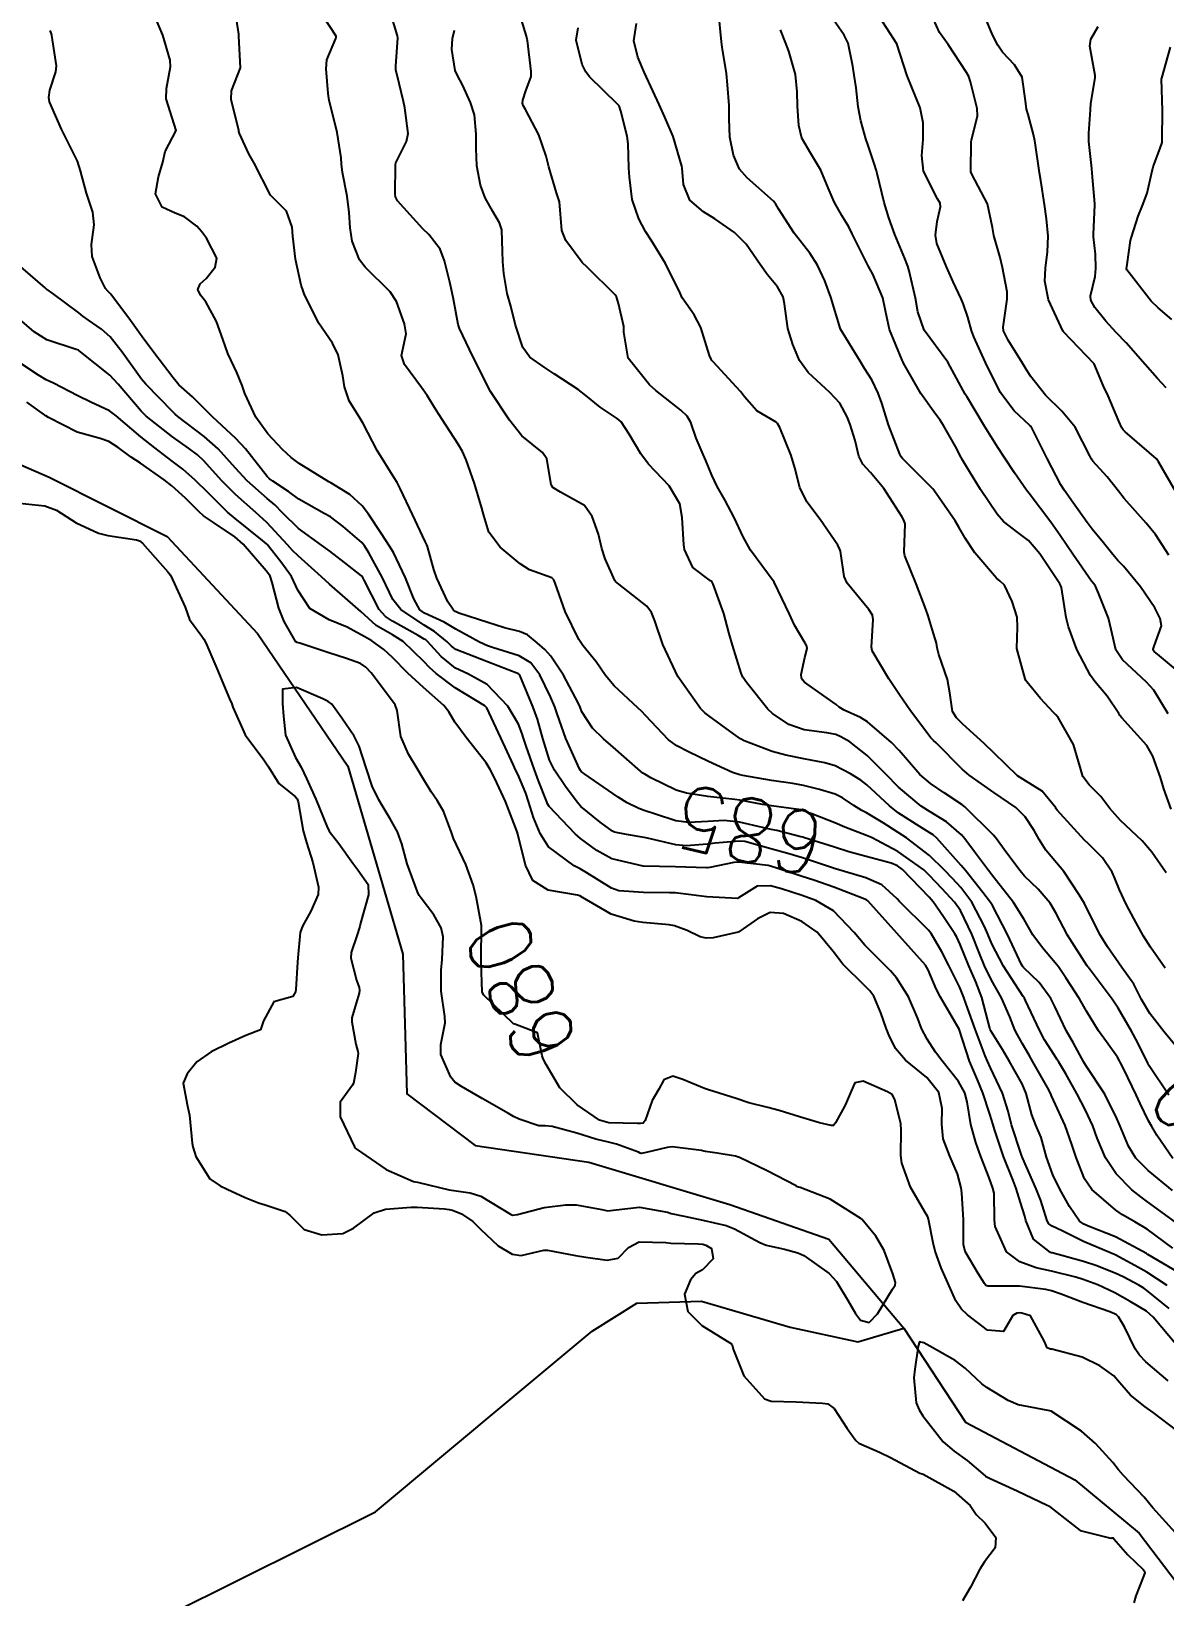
# Model space of a CAD drawing. Header units: metres. Extents: x 298520 to 308411, y 7433745 to 7450750.
# Drawn here: x 300610.6 to 300682, y 7448455.9 to 7448554.5 of the extents above; entities that cross this region are included whole.
import ezdxf
from ezdxf.enums import TextEntityAlignment as Align

# ---------------------------------------------------------------- set-up
doc = ezdxf.new("R2010")
doc.units = ezdxf.units.M
doc.header["$LTSCALE"] = 10
for name, color, linetype in [('Cotas', 45, 'Continuous'), ('Curvas de Nivel 1m', 11, 'Continuous'), ('Curvas de Nivel 5m', 15, 'Continuous'), ('Hidrografia', 140, 'Continuous')]:
    doc.layers.add(name, color=color, linetype=linetype)
doc.styles.add('Style-STANDARD', font='STANDARD.shx')

msp = doc.modelspace()

# ---------------------------------------------------------------- linework, layer by layer
at = {"layer": 'Curvas de Nivel 1m', "flags": 128}
for points, elevation in [([(300682.521, 7448477.821), (300680.906, 7448479.014), (300680.122, 7448479.482), (300679.344, 7448479.92), (300678.92, 7448480.216), (300677.42, 7448481.515), (300676.943, 7448482.18), (300676.419, 7448483.525), (300676.16, 7448484.339), (300675.727, 7448485.533), (300674.999, 7448487.134), (300674.875, 7448487.415), (300674.817, 7448487.543), (300674.61, 7448487.945), (300673.694, 7448489.56), (300673.453, 7448489.979), (300673.044, 7448490.685), (300672.727, 7448491.25), (300672.565, 7448491.575), (300672.251, 7448492.393), (300671.719, 7448493.584), (300671.094, 7448494.693), (300670.64, 7448495.595), (300670.325, 7448496.383), (300669.848, 7448497.603), (300669.145, 7448499.077), (300668.76, 7448499.616), (300667.979, 7448500.446), (300667.17, 7448501.318), (300666.83, 7448501.643), (300665.19, 7448502.795), (300663.534, 7448503.677), (300663.204, 7448503.816), (300661.842, 7448504.333), (300661.212, 7448504.6), (300659.77, 7448505.172), (300659.219, 7448505.366), (300658.925, 7448505.44), (300657.222, 7448505.681), (300656.664, 7448505.766), (300655.225, 7448506.037), (300654.924, 7448506.085), (300653.228, 7448506.268), (300651.874, 7448506.465), (300651.231, 7448506.669), (300649.635, 7448507.45), (300649.241, 7448507.661), (300649.121, 7448507.731), (300648.969, 7448507.854), (300647.265, 7448509.375), (300646.647, 7448509.886), (300645.954, 7448510.564), (300645.29, 7448511.599), (300645.166, 7448511.901), (300645.072, 7448512.126), (300644.136, 7448513.912), (300643.335, 7448515.113), (300642.942, 7448515.529), (300642.477, 7448515.933), (300641.856, 7448516.45), (300641.35, 7448516.655), (300640.416, 7448516.895), (300639.356, 7448517.232), (300637.542, 7448517.807), (300637.362, 7448517.893), (300637.297, 7448517.926), (300637.198, 7448517.992), (300636.841, 7448518.528), (300636.146, 7448520.009), (300635.959, 7448520.572), (300635.555, 7448522.018), (300635.514, 7448522.119), (300635.417, 7448522.324), (300634.609, 7448524.028), (300633.83, 7448525.665), (300633.642, 7448526.038), (300633.466, 7448526.329), (300632.383, 7448528.051), (300631.508, 7448529.755), (300631.325, 7448530.063), (300630.628, 7448531.178), (300630.333, 7448532.078), (300630.215, 7448532.755), (300629.93, 7448534.084), (300629.564, 7448534.812), (300628.69, 7448536.099), (300627.787, 7448537.922), (300627.721, 7448538.109), (300627.608, 7448538.476), (300627.246, 7448540.116), (300627.082, 7448541.553), (300627.03, 7448542.119), (300626.681, 7448543.142), (300625.673, 7448544.13), (300624.631, 7448546.146), (300624.297, 7448546.739), (300623.721, 7448548.017), (300623.681, 7448548.16), (300623.663, 7448548.222), (300623.197, 7448550.166), (300623.216, 7448550.708), (300623.773, 7448552.16), (300623.68, 7448554.161), (300623.669, 7448554.287), (300623.368, 7448556.165)], 686), ([(300682.684, 7448479.452), (300680.926, 7448480.73), (300680.49, 7448481.038), (300679.924, 7448481.485), (300678.948, 7448482.491), (300678.265, 7448483.507), (300677.753, 7448484.734), (300677.463, 7448485.515), (300676.993, 7448486.549), (300676.486, 7448487.525), (300675.768, 7448488.786), (300675.326, 7448489.537), (300675.215, 7448489.718), (300675.037, 7448489.998), (300674.437, 7448490.94), (300674.103, 7448491.554), (300673.23, 7448493.418), (300673.162, 7448493.569), (300673.13, 7448493.616), (300673.084, 7448493.675), (300671.835, 7448495.583), (300671.117, 7448496.978), (300670.857, 7448497.593), (300670.648, 7448498.077), (300669.855, 7448499.603), (300669.162, 7448500.531), (300668.639, 7448501.09), (300668.138, 7448501.626), (300667.187, 7448502.55), (300665.731, 7448503.655), (300665.206, 7448504.004), (300664.268, 7448504.614), (300663.218, 7448505.234), (300662.924, 7448505.389), (300662.416, 7448505.692), (300661.697, 7448506.172), (300661.23, 7448506.402), (300660.252, 7448506.7), (300659.235, 7448506.958), (300658.577, 7448507.081), (300657.238, 7448507.281), (300655.433, 7448507.586), (300655.241, 7448507.631), (300654.773, 7448507.785), (300653.253, 7448508.478), (300652.009, 7448509.072), (300651.267, 7448509.445), (300650.738, 7448509.835), (300649.288, 7448511.358), (300649.051, 7448511.614), (300648.807, 7448511.855), (300647.313, 7448513.237), (300646.779, 7448513.878), (300646.18, 7448514.736), (300645.342, 7448515.781), (300645.251, 7448515.901), (300645.101, 7448516.147), (300644.232, 7448517.911), (300643.608, 7448519.699), (300643.517, 7448519.919), (300643.394, 7448520.029), (300641.992, 7448520.534), (300641.403, 7448520.912), (300640.136, 7448521.963), (300639.422, 7448522.907), (300639.097, 7448523.973), (300638.983, 7448524.432), (300638.524, 7448525.979), (300638.002, 7448527.46), (300637.76, 7448527.987), (300637.49, 7448528.465), (300636.489, 7448530.005), (300636.101, 7448530.593), (300635.528, 7448531.515), (300635.186, 7448532.023), (300634.103, 7448533.479), (300633.921, 7448534.036), (300634.206, 7448535.401), (300634.113, 7448536.035), (300633.597, 7448537.441), (300633.216, 7448538.044), (300631.626, 7448539.614), (300631.284, 7448540.065), (300630.819, 7448541.247), (300630.695, 7448542.074), (300630.628, 7448543.041), (300630.503, 7448544.078), (300630.203, 7448545.575), (300630.133, 7448546.084), (300630.112, 7448546.489), (300629.872, 7448548.088), (300629.731, 7448548.613), (300629.356, 7448550.094), (300629.3, 7448550.552), (300629.167, 7448552.096), (300629.211, 7448552.664), (300629.792, 7448554.011), (300629.812, 7448554.09), (300629.794, 7448554.147), (300628.528, 7448556.103)], 687), ([(300682.499, 7448481.454), (300680.951, 7448482.703), (300680.18, 7448483.482), (300679.712, 7448484.23), (300679.188, 7448485.497), (300679.129, 7448485.643), (300678.988, 7448485.979), (300678.222, 7448487.508), (300677.03, 7448489.313), (300676.906, 7448489.521), (300676.25, 7448490.733), (300675.803, 7448491.533), (300675.075, 7448493.034), (300674.822, 7448493.544), (300674.095, 7448494.557), (300673.102, 7448495.5), (300673.046, 7448495.571), (300672.985, 7448495.69), (300672.089, 7448497.58), (300671.15, 7448499.392), (300671.025, 7448499.591), (300670.548, 7448500.207), (300669.441, 7448501.607), (300669.178, 7448501.924), (300667.647, 7448503.633), (300667.411, 7448503.843), (300667.206, 7448503.982), (300666.368, 7448504.492), (300665.219, 7448505.236), (300664.655, 7448505.666), (300663.236, 7448506.998), (300662.854, 7448507.3), (300662.216, 7448507.695), (300661.25, 7448508.195), (300660.586, 7448508.384), (300659.257, 7448508.643), (300658.131, 7448508.876), (300657.263, 7448509.103), (300655.504, 7448509.778), (300655.274, 7448509.903), (300654.844, 7448510.217), (300653.288, 7448511.337), (300653.025, 7448511.539), (300652.762, 7448511.808), (300651.323, 7448513.83), (300650.391, 7448515.84), (300649.881, 7448517.321), (300649.661, 7448517.847), (300649.369, 7448518.257), (300647.615, 7448519.642), (300647.392, 7448519.812), (300647.354, 7448519.871), (300646.754, 7448521.227), (300646.549, 7448521.883), (300646.321, 7448522.785), (300645.93, 7448523.893), (300645.443, 7448524.593), (300643.941, 7448525.429), (300643.46, 7448525.728), (300643.345, 7448525.922), (300643.077, 7448527.524), (300642.811, 7448527.93), (300641.498, 7448528.972), (300640.718, 7448529.958), (300639.531, 7448531.784), (300639.42, 7448531.971), (300639.307, 7448532.201), (300638.417, 7448533.981), (300637.579, 7448535.741), (300637.499, 7448535.991), (300637.192, 7448537.589), (300637.115, 7448537.997), (300636.958, 7448538.654), (300636.623, 7448540.005), (300636.366, 7448540.735), (300635.649, 7448541.658), (300635.263, 7448542.024), (300633.67, 7448543.784), (300633.548, 7448544.041), (300633.523, 7448544.194), (300633.544, 7448546.042), (300633.571, 7448546.175), (300633.707, 7448546.474), (300634.237, 7448547.515), (300634.333, 7448548.034), (300634.132, 7448549.651), (300634.055, 7448550.037), (300633.764, 7448551.164), (300633.556, 7448552.042), (300633.554, 7448552.264), (300633.685, 7448554.041), (300633.666, 7448554.17), (300633.1, 7448556.047)], 688), ([(300682.099, 7448501.461), (300681.186, 7448502.757), (300680.585, 7448503.476), (300679.212, 7448504.759), (300678.545, 7448505.5), (300677.987, 7448506.265), (300677.238, 7448507.009), (300676.834, 7448507.524), (300676.668, 7448508.11), (300676.249, 7448509.53), (300675.29, 7448511.243), (300675.152, 7448511.402), (300674.99, 7448511.545), (300674.178, 7448512.433), (300673.312, 7448513.49), (300673.261, 7448513.571), (300673.219, 7448513.666), (300672.689, 7448515.577), (300672.727, 7448516.939), (300672.702, 7448517.57), (300672.397, 7448518.555), (300671.916, 7448519.582), (300671.634, 7448519.825), (300671.397, 7448520.013), (300670.042, 7448521.604), (300669.422, 7448522.54), (300669.04, 7448523.226), (300668.799, 7448523.62), (300667.462, 7448525.561), (300667.395, 7448525.641), (300665.482, 7448527.556), (300665.403, 7448527.661), (300665.322, 7448527.825), (300664.598, 7448529.669), (300664.172, 7448531.029), (300663.957, 7448531.676), (300663.541, 7448532.503), (300663.093, 7448533.231), (300662.808, 7448533.691), (300661.583, 7448535.71), (300660.975, 7448537.716), (300660.594, 7448538.74), (300660.131, 7448539.725), (300659.634, 7448540.48), (300658.655, 7448541.74), (300657.668, 7448543.278), (300657.499, 7448543.581), (300657.36, 7448543.755), (300655.695, 7448545.228), (300655.218, 7448545.785), (300654.831, 7448546.67), (300654.605, 7448547.791), (300654.569, 7448548.958), (300654.552, 7448549.792), (300654.46, 7448551.095), (300654.39, 7448551.794), (300654.128, 7448553.458), (300654.08, 7448553.797), (300653.888, 7448555.733)], 693), ([(300683.318, 7448513.77), (300681.681, 7448515.123), (300681.342, 7448515.403), (300681.281, 7448515.471), (300681.269, 7448515.546), (300681.346, 7448515.74), (300681.809, 7448517.015), (300681.72, 7448517.466), (300681.373, 7448518.151), (300680.473, 7448519.479), (300679.406, 7448520.767), (300679.051, 7448521.137), (300678.731, 7448521.5), (300678.147, 7448522.236), (300677.429, 7448523.104), (300677.112, 7448523.523), (300676.227, 7448524.756), (300675.686, 7448525.538), (300675.467, 7448525.902), (300674.588, 7448527.549), (300673.676, 7448529.393), (300673.584, 7448529.559), (300673.514, 7448529.634), (300672.51, 7448530.563), (300671.734, 7448531.587), (300671.66, 7448531.714), (300671.536, 7448531.947), (300670.718, 7448533.598), (300669.967, 7448535.216), (300669.826, 7448535.608), (300669.591, 7448536.45), (300669.308, 7448537.322), (300669.177, 7448537.616), (300668.67, 7448538.681), (300668.245, 7448539.631), (300667.645, 7448541.105), (300667.563, 7448541.631), (300667.661, 7448542.481), (300667.886, 7448543.412), (300667.851, 7448543.628), (300667.677, 7448543.917), (300666.801, 7448545.644), (300666.699, 7448546.631), (300666.793, 7448547.644), (300666.788, 7448548.698), (300666.604, 7448549.647), (300665.773, 7448551.66), (300665.132, 7448553.667), (300663.823, 7448555.68)], 696), ([(300682.254, 7448521.462), (300681.426, 7448522.759), (300680.829, 7448523.476), (300679.456, 7448525.03), (300679.091, 7448525.496), (300678.366, 7448526.401), (300677.481, 7448527.377), (300677.381, 7448527.521), (300677.285, 7448527.722), (300676.363, 7448529.531), (300675.518, 7448530.533), (300674.497, 7448531.55), (300673.545, 7448532.739), (300673.237, 7448533.252), (300673.049, 7448533.568), (300672.146, 7448535.01), (300671.837, 7448535.586), (300671.814, 7448535.816), (300672.07, 7448537.583), (300672.066, 7448538.042), (300671.789, 7448539.588), (300671.632, 7448540.209), (300671.23, 7448541.594), (300671.159, 7448542.094), (300670.827, 7448543.598), (300669.849, 7448545.46), (300669.787, 7448545.609), (300669.817, 7448547.514), (300669.835, 7448547.609), (300670.205, 7448549.139), (300670.179, 7448549.606), (300669.768, 7448551.285), (300669.655, 7448551.611), (300669.516, 7448551.872), (300668.364, 7448553.624), (300667.804, 7448554.396), (300667.253, 7448555.639)], 697), ([(300682.698, 7448525.458), (300681.604, 7448527.346), (300681.533, 7448527.469), (300681.484, 7448527.53), (300681.03, 7448527.932), (300679.5, 7448529.234), (300679.379, 7448529.369), (300679.302, 7448529.493), (300679.11, 7448529.895), (300678.444, 7448531.506), (300678.148, 7448532.12), (300677.553, 7448533.52), (300675.618, 7448535.54), (300675.583, 7448535.588), (300674.673, 7448537.549), (300674.444, 7448538.723), (300674.497, 7448539.551), (300674.624, 7448540.564), (300674.662, 7448541.55), (300674.559, 7448542.656), (300674.43, 7448543.552), (300674.193, 7448545.058), (300674.111, 7448545.556), (300673.839, 7448547.441), (300673.822, 7448547.559), (300673.727, 7448547.96), (300673.393, 7448549.218), (300673.302, 7448549.567), (300673.23, 7448550.088), (300673.03, 7448551.571), (300672.547, 7448552.345), (300671.789, 7448553.152), (300671.488, 7448553.593), (300671.153, 7448554.246), (300670.581, 7448555.602)], 698), ([(300682.163, 7448475.457), (300680.871, 7448476.309), (300680.126, 7448476.732), (300678.882, 7448477.39), (300678.632, 7448477.503), (300676.894, 7448478.231), (300675.538, 7448478.899), (300674.908, 7448479.194), (300674.71, 7448479.342), (300674.606, 7448479.545), (300674.19, 7448480.816), (300673.909, 7448481.555), (300673.07, 7448483.46), (300673.026, 7448483.569), (300673.009, 7448483.615), (300672.965, 7448483.733), (300672.358, 7448485.576), (300672.13, 7448486.441), (300671.791, 7448487.582), (300671.027, 7448489.183), (300670.836, 7448489.592), (300670.7, 7448489.93), (300670.056, 7448491.6), (300669.491, 7448493.192), (300669.351, 7448493.607), (300669.089, 7448494.237), (300668.631, 7448495.149), (300668.407, 7448495.62), (300667.966, 7448496.482), (300667.281, 7448497.638), (300667.126, 7448497.845), (300665.3, 7448499.659), (300665.155, 7448499.822), (300664.184, 7448500.696), (300663.167, 7448501.133), (300661.262, 7448501.709), (300661.173, 7448501.737), (300661.132, 7448501.752), (300659.183, 7448502.401), (300658.261, 7448502.669), (300657.191, 7448502.969), (300655.554, 7448503.42), (300655.198, 7448503.459), (300653.67, 7448503.321), (300653.195, 7448503.263), (300651.86, 7448503.153), (300651.194, 7448503.212), (300649.41, 7448503.637), (300649.2, 7448503.684), (300648.087, 7448503.867), (300647.342, 7448504.016), (300647.205, 7448504.076), (300646.443, 7448504.656), (300645.22, 7448505.642), (300644.978, 7448505.902), (300644.257, 7448506.886), (300643.563, 7448507.917), (300643.252, 7448508.558), (300642.821, 7448509.927), (300642.479, 7448511.126), (300642.19, 7448511.937), (300641.373, 7448513.898), (300641.351, 7448513.95), (300641.291, 7448513.982), (300639.331, 7448514.745), (300638.094, 7448515.224), (300637.338, 7448515.532), (300637.072, 7448515.726), (300636.807, 7448515.998), (300636.005, 7448516.665), (300635.353, 7448517.047), (300633.88, 7448518.035), (300633.372, 7448518.673), (300632.723, 7448520.047), (300631.858, 7448521.606), (300631.587, 7448522.058), (300631.416, 7448522.271), (300630.24, 7448523.269), (300629.44, 7448523.872), (300629.051, 7448524.094), (300627.452, 7448525.002), (300626.811, 7448525.474), (300625.804, 7448526.135), (300625.598, 7448526.272), (300625.466, 7448526.418), (300624.095, 7448528.154), (300623.493, 7448528.816), (300622.022, 7448530.175), (300621.518, 7448530.68), (300620.763, 7448531.429), (300619.901, 7448532.204), (300619.724, 7448532.396), (300619.539, 7448532.64), (300618.314, 7448534.222), (300617.573, 7448535.209), (300616.837, 7448536.237), (300615.599, 7448537.908), (300615.431, 7448538.082), (300615.276, 7448538.255), (300614.938, 7448538.935), (300614.438, 7448540.268), (300614.395, 7448541.023), (300614.558, 7448542.266), (300614.468, 7448543.075), (300614.08, 7448544.274), (300613.694, 7448545.682), (300613.508, 7448546.282), (300613.322, 7448546.669), (300612.491, 7448548.292), (300611.749, 7448550.022), (300611.699, 7448550.301), (300611.757, 7448550.757), (300612.149, 7448551.917), (300612.188, 7448552.296), (300611.901, 7448554.19), (300611.877, 7448554.299), (300611.796, 7448554.512)], 684), ([(300682.517, 7448483.454), (300681.514, 7448484.928), (300681.185, 7448485.468), (300680.986, 7448485.826), (300680.448, 7448486.929), (300680.198, 7448487.482), (300679.425, 7448489.095), (300679.223, 7448489.497), (300679.159, 7448489.623), (300679.036, 7448489.84), (300678.344, 7448490.806), (300677.831, 7448491.512), (300677.071, 7448492.745), (300676.629, 7448493.525), (300675.779, 7448494.85), (300675.304, 7448495.538), (300675.105, 7448495.794), (300674.304, 7448496.741), (300673.698, 7448497.561), (300673.137, 7448498.508), (300672.471, 7448499.577), (300671.169, 7448501.243), (300670.89, 7448501.593), (300670.008, 7448502.785), (300669.405, 7448503.608), (300669.205, 7448503.848), (300668.263, 7448504.674), (300667.219, 7448505.296), (300666.655, 7448505.646), (300665.235, 7448506.859), (300664.431, 7448507.668), (300663.26, 7448508.844), (300662.156, 7448509.697), (300661.602, 7448510.031), (300661.277, 7448510.164), (300660.72, 7448510.274), (300659.28, 7448510.472), (300658.33, 7448510.791), (300657.29, 7448511.491), (300657.004, 7448511.763), (300655.668, 7448513.417), (300655.428, 7448513.779), (300655.317, 7448514.031), (300654.78, 7448515.786), (300654.543, 7448516.596), (300654.216, 7448517.791), (300653.561, 7448519.628), (300653.463, 7448519.799), (300653.393, 7448519.856), (300652.276, 7448520.691), (300651.742, 7448521.825), (300651.707, 7448522.117), (300651.6, 7448523.827), (300651.446, 7448524.7), (300650.786, 7448525.837), (300649.476, 7448527.203), (300648.988, 7448527.855), (300648.271, 7448529.093), (300647.756, 7448529.868), (300647.515, 7448530.076), (300646.428, 7448530.793), (300645.529, 7448531.531), (300645.06, 7448531.905), (300643.543, 7448532.894), (300642.914, 7448533.297), (300642.012, 7448533.943), (300641.562, 7448534.551), (300641.112, 7448535.947), (300640.8, 7448537.157), (300640.585, 7448537.955), (300640.366, 7448539.215), (300640.296, 7448539.96), (300640.273, 7448540.595), (300640.236, 7448541.961), (300640.098, 7448542.404), (300639.664, 7448543.102), (300639.191, 7448543.975), (300638.9, 7448544.762), (300638.66, 7448545.98), (300638.614, 7448547.081), (300638.63, 7448547.981), (300638.517, 7448549.2), (300638.276, 7448549.985), (300637.759, 7448551.091), (300637.444, 7448551.67), (300637.297, 7448551.997), (300637.093, 7448553.307), (300637.14, 7448554), (300637.269, 7448554.53)], 689), ([(300683.04, 7448490.139), (300681.953, 7448491.461), (300681.07, 7448492.586), (300680.549, 7448493.478), (300680.046, 7448494.439), (300679.307, 7448495.488), (300679.106, 7448495.763), (300678.406, 7448496.791), (300677.956, 7448497.508), (300677.147, 7448499.132), (300676.946, 7448499.522), (300676.612, 7448500.071), (300675.648, 7448501.535), (300675.178, 7448502.091), (300674.518, 7448502.882), (300674.09, 7448503.557), (300673.769, 7448504.122), (300673.217, 7448504.992), (300672.631, 7448505.576), (300671.232, 7448506.515), (300669.688, 7448507.606), (300669.249, 7448507.984), (300667.595, 7448509.635), (300667.433, 7448509.796), (300667.276, 7448509.967), (300665.983, 7448511.653), (300665.303, 7448512.668), (300664.612, 7448513.667), (300663.575, 7448515.442), (300663.528, 7448515.678), (300663.631, 7448517.407), (300663.582, 7448517.678), (300663.368, 7448518.04), (300661.994, 7448519.701), (300661.804, 7448520.111), (300661.569, 7448521.708), (300661.535, 7448521.829), (300661.417, 7448522.089), (300660.287, 7448523.721), (300659.449, 7448524.831), (300659.02, 7448525.737), (300658.697, 7448526.963), (300658.461, 7448527.74), (300657.755, 7448529.502), (300657.614, 7448529.749), (300657.514, 7448529.837), (300656.315, 7448530.563), (300655.53, 7448531.446), (300655.282, 7448531.783), (300653.551, 7448533.647), (300653.479, 7448533.728), (300653.421, 7448533.802), (300653.315, 7448534.045), (300652.771, 7448535.812), (300652.367, 7448536.594), (300651.601, 7448537.675), (300651.528, 7448537.831), (300651.473, 7448537.964), (300650.548, 7448539.841), (300649.648, 7448541.313), (300649.296, 7448541.854), (300648.869, 7448542.65), (300648.462, 7448543.862), (300648.275, 7448545.283), (300648.248, 7448545.865), (300648.199, 7448547.384), (300648.144, 7448547.866), (300647.739, 7448549.439), (300647.627, 7448549.757), (300647.532, 7448549.873), (300645.768, 7448551.585), (300645.527, 7448551.902), (300645.305, 7448552.377), (300644.934, 7448553.909), (300645.04, 7448554.672)], 691), ([(300682.035, 7448495.461), (300681.116, 7448496.78), (300680.656, 7448497.475), (300680.046, 7448498.575), (300679.564, 7448499.486), (300679.162, 7448500.391), (300678.845, 7448501.17), (300678.688, 7448501.497), (300678.082, 7448502.407), (300677.191, 7448503.28), (300676.939, 7448503.523), (300675.221, 7448505.411), (300675.167, 7448505.486), (300675.135, 7448505.541), (300674.282, 7448506.603), (300673.24, 7448507.253), (300672.735, 7448507.575), (300671.264, 7448508.991), (300670.634, 7448509.596), (300669.285, 7448510.827), (300668.886, 7448511.213), (300668.632, 7448511.62), (300668.471, 7448512.789), (300668.326, 7448513.625), (300667.766, 7448515.204), (300667.665, 7448515.635), (300667.628, 7448515.918), (300667.355, 7448516.801), (300667.094, 7448517.643), (300666.959, 7448518.054), (300666.349, 7448519.65), (300665.636, 7448521.432), (300665.585, 7448521.658), (300665.654, 7448523.434), (300665.572, 7448523.659), (300665.437, 7448523.899), (300664.297, 7448525.672), (300663.473, 7448526.666), (300662.982, 7448527.192), (300662.739, 7448527.691), (300662.5, 7448528.693), (300662.18, 7448529.7), (300661.993, 7448530.178), (300661.526, 7448531.041), (300660.913, 7448531.716), (300659.545, 7448532.966), (300658.998, 7448533.736), (300658.579, 7448534.729), (300658.255, 7448535.743), (300658.051, 7448537.293), (300657.963, 7448537.746), (300657.609, 7448538.362), (300656.975, 7448539.119), (300656.519, 7448539.767), (300655.642, 7448541.058), (300654.9, 7448541.788), (300653.661, 7448542.646), (300652.951, 7448543.096), (300652.083, 7448543.824), (300651.688, 7448544.807), (300651.593, 7448545.831), (300651.57, 7448545.965), (300651.032, 7448547.837), (300650.519, 7448549.059), (300650.145, 7448549.846), (300649.756, 7448550.702), (300649.231, 7448551.855), (300648.809, 7448552.833), (300648.564, 7448553.862), (300648.725, 7448554.945)], 692), ([(300682.398, 7448505.458), (300681.942, 7448506.757), (300681.733, 7448507.465), (300681.263, 7448508.802), (300680.88, 7448509.474), (300679.29, 7448511.216), (300679.173, 7448511.373), (300679.101, 7448511.493), (300678.381, 7448512.581), (300677.596, 7448513.516), (300677.318, 7448513.886), (300676.464, 7448515.529), (300675.943, 7448516.949), (300675.8, 7448517.536), (300675.505, 7448519.425), (300675.466, 7448519.539), (300675.394, 7448519.659), (300674.127, 7448521.553), (300673.421, 7448522.381), (300672.741, 7448522.885), (300671.838, 7448523.584), (300671.44, 7448524.052), (300670.405, 7448525.601), (300669.478, 7448527.122), (300669.292, 7448527.423), (300669.177, 7448527.615), (300668.813, 7448528.3), (300668.072, 7448529.632), (300667.849, 7448529.968), (300667.521, 7448530.4), (300666.645, 7448531.649), (300665.552, 7448533.559), (300665.503, 7448533.661), (300665.462, 7448533.753), (300664.66, 7448535.669), (300664.415, 7448536.852), (300664.251, 7448537.674), (300663.618, 7448539.172), (300663.429, 7448539.491), (300663.319, 7448539.685), (300663.01, 7448540.312), (300662.317, 7448541.7), (300662.092, 7448542.138), (300661.664, 7448542.867), (300661.181, 7448543.715), (300660.806, 7448544.599), (300660.331, 7448545.724), (300659.713, 7448546.76), (300659.144, 7448547.736), (300658.942, 7448548.526), (300658.864, 7448549.739), (300658.841, 7448550.655), (300658.745, 7448551.74), (300658.318, 7448553.214), (300658.115, 7448553.747), (300657.805, 7448554.548)], 694), ([(300682.091, 7448532.015), (300681.544, 7448532.599), (300680.76, 7448533.478), (300679.573, 7448534.832), (300678.937, 7448535.5), (300678.286, 7448536.206), (300677.598, 7448537.065), (300677.345, 7448537.523), (300677.321, 7448537.808), (300677.618, 7448539.008), (300677.671, 7448539.519), (300677.637, 7448540.429), (300677.525, 7448541.521), (300677.519, 7448541.657), (300677.606, 7448543.521), (300677.603, 7448543.591), (300677.433, 7448545.523), (300677.402, 7448545.827), (300677.226, 7448547.525), (300677.215, 7448548.038), (300677.316, 7448549.524), (300677.354, 7448549.919), (300677.62, 7448551.522), (300677.619, 7448551.677), (300677.288, 7448553.525), (300677.35, 7448553.972), (300677.805, 7448554.768)], 699), ([(300682.283, 7448474.021), (300680.86, 7448475.172), (300680.686, 7448475.298), (300680.364, 7448475.477), (300679.377, 7448476.001), (300678.87, 7448476.243), (300677.672, 7448476.715), (300676.877, 7448476.977), (300674.911, 7448477.511), (300674.883, 7448477.517), (300674.865, 7448477.522), (300674.813, 7448477.541), (300673.735, 7448478.391), (300673.255, 7448479.565), (300673.185, 7448479.836), (300672.924, 7448480.692), (300672.639, 7448481.573), (300672.448, 7448482.067), (300671.849, 7448483.581), (300671.276, 7448485.291), (300671.187, 7448485.588), (300670.99, 7448486.257), (300670.553, 7448487.594), (300670.199, 7448488.414), (300669.695, 7448489.603), (300669.053, 7448491.61), (300667.874, 7448493.628), (300667.611, 7448494.155), (300667.1, 7448495.347), (300666.927, 7448495.642), (300665.123, 7448497.66), (300663.299, 7448499.688), (300663.22, 7448499.755), (300663.154, 7448499.785), (300663.014, 7448499.832), (300661.161, 7448500.558), (300659.896, 7448500.992), (300659.168, 7448501.217), (300658.776, 7448501.343), (300657.563, 7448501.754), (300657.175, 7448501.88), (300657.024, 7448501.913), (300655.178, 7448502.131), (300654.847, 7448502.115), (300653.34, 7448501.798), (300653.207, 7448501.765), (300653.173, 7448501.764), (300653.137, 7448501.765), (300651.173, 7448501.83), (300649.173, 7448501.869), (300649.151, 7448501.872), (300647.18, 7448502.34), (300646.223, 7448502.854), (300645.199, 7448503.62), (300644.87, 7448503.903), (300643.22, 7448505.626), (300643.109, 7448505.809), (300643.068, 7448505.922), (300642.558, 7448507.252), (300642.299, 7448507.934), (300641.772, 7448509.436), (300641.612, 7448509.945), (300641.531, 7448510.202), (300641.282, 7448510.821), (300640.616, 7448511.957), (300639.313, 7448513.318), (300638.107, 7448513.982), (300637.327, 7448514.35), (300636.411, 7448515.081), (300635.568, 7448516.017), (300635.448, 7448516.123), (300635.345, 7448516.184), (300634.973, 7448516.397), (300633.356, 7448517.318), (300632.909, 7448517.597), (300632.508, 7448518.053), (300631.561, 7448519.887), (300631.478, 7448520.059), (300631.394, 7448520.171), (300630.339, 7448521.013), (300629.409, 7448521.724), (300628.872, 7448522.095), (300627.428, 7448523.14), (300626.432, 7448524.125), (300625.942, 7448524.627), (300625.452, 7448525.025), (300624.189, 7448526.153), (300623.471, 7448526.935), (300622.36, 7448528.171), (300621.494, 7448528.949), (300619.833, 7448530.205), (300619.654, 7448530.348), (300619.516, 7448530.484), (300617.808, 7448532.227), (300617.538, 7448532.55), (300616.32, 7448534.242), (300615.572, 7448535.208), (300615.028, 7448535.708), (300614.198, 7448536.271), (300613.838, 7448536.529), (300613.587, 7448536.723), (300611.954, 7448537.942), (300611.602, 7448538.198), (300611.542, 7448538.241), (300611.462, 7448538.302), (300609.626, 7448539.889)], 683), ([(300682.816, 7448471.651), (300681.282, 7448473.466), (300680.847, 7448473.84), (300679.832, 7448474.465), (300678.858, 7448475.011), (300677.783, 7448475.511), (300676.866, 7448475.846), (300676.411, 7448475.981), (300674.871, 7448476.359), (300673.902, 7448476.583), (300672.884, 7448476.951), (300672.037, 7448477.579), (300671.314, 7448479.181), (300671.271, 7448479.586), (300671.247, 7448481.27), (300671.178, 7448481.588), (300670.943, 7448482.244), (300670.424, 7448483.595), (300670.1, 7448484.47), (300669.783, 7448485.602), (300669.563, 7448487.039), (300669.405, 7448487.606), (300669.013, 7448488.315), (300667.956, 7448489.626), (300667.563, 7448490.157), (300667.046, 7448490.969), (300666.676, 7448491.644), (300666.438, 7448492.271), (300665.865, 7448493.652), (300665.095, 7448494.842), (300664.719, 7448495.286), (300664.352, 7448495.671), (300663.721, 7448496.293), (300663.115, 7448496.899), (300662.427, 7448497.697), (300661.143, 7448499.053), (300660.029, 7448499.721), (300659.156, 7448500.02), (300657.855, 7448500.445), (300657.162, 7448500.633), (300656.32, 7448500.609), (300655.154, 7448499.879), (300655.085, 7448499.849), (300653.154, 7448499.95), (300651.491, 7448500.16), (300651.157, 7448500.19), (300650.796, 7448500.194), (300649.157, 7448500.227), (300647.616, 7448500.331), (300647.159, 7448500.484), (300645.601, 7448501.463), (300645.171, 7448501.717), (300644.805, 7448501.904), (300643.191, 7448503.097), (300642.653, 7448503.928), (300642.228, 7448504.95), (300641.925, 7448505.939), (300641.753, 7448506.467), (300641.24, 7448507.666), (300641.109, 7448507.951), (300640.971, 7448508.229), (300640.175, 7448509.961), (300639.292, 7448511.849), (300639.167, 7448511.971), (300637.31, 7448513.103), (300636.095, 7448514.008), (300635.694, 7448514.382), (300635.33, 7448514.765), (300634.022, 7448516.033), (300633.347, 7448516.452), (300632.332, 7448517.035), (300631.361, 7448517.91), (300631.2, 7448518.072), (300629.386, 7448519.632), (300628.889, 7448520.095), (300627.406, 7448521.413), (300627.058, 7448521.763), (300626.746, 7448522.12), (300625.434, 7448523.518), (300624.741, 7448524.147), (300623.454, 7448525.29), (300622.59, 7448526.169), (300621.475, 7448527.398), (300621.068, 7448527.776), (300620.501, 7448528.195), (300619.493, 7448528.913), (300617.824, 7448530.227), (300617.516, 7448530.528), (300616.076, 7448532.245), (300615.541, 7448532.808), (300613.701, 7448534.278), (300613.618, 7448534.334), (300613.564, 7448534.368), (300613.431, 7448534.415), (300611.57, 7448535.02), (300610.786, 7448535.523), (300609.851, 7448536.326)], 682), ([(300682.216, 7448469.456), (300680.805, 7448470.66), (300680.408, 7448471.075), (300680.145, 7448471.48), (300679.461, 7448472.863), (300679.097, 7448473.496), (300678.958, 7448473.612), (300678.845, 7448473.672), (300678.554, 7448473.795), (300676.852, 7448474.398), (300675.482, 7448474.908), (300674.859, 7448475.12), (300674.517, 7448475.203), (300672.861, 7448475.424), (300671.034, 7448475.416), (300670.861, 7448475.413), (300670.738, 7448475.468), (300670.644, 7448475.593), (300670.256, 7448476.216), (300669.426, 7448477.612), (300669.323, 7448478.039), (300669.315, 7448479.606), (300669.228, 7448481.309), (300669.185, 7448481.607), (300668.946, 7448482.504), (300668.457, 7448483.618), (300668.043, 7448484.694), (300667.951, 7448485.625), (300667.983, 7448486.615), (300667.773, 7448487.628), (300667.017, 7448488.56), (300665.667, 7448489.654), (300665.04, 7448490.401), (300664.627, 7448491.245), (300664.452, 7448491.669), (300664.107, 7448492.635), (300663.667, 7448493.681), (300663.426, 7448494.025), (300663.09, 7448494.352), (300661.719, 7448495.704), (300661.111, 7448496.505), (300660.116, 7448497.72), (300659.133, 7448498.381), (300657.99, 7448498.898), (300657.141, 7448498.964), (300656.353, 7448498.55), (300655.237, 7448497.779), (300655.169, 7448497.733), (300655.122, 7448497.711), (300653.546, 7448497.369), (300653.118, 7448497.339), (300652.739, 7448497.425), (300651.913, 7448497.818), (300651.127, 7448498.121), (300650.778, 7448498.184), (300649.13, 7448498.338), (300648.583, 7448498.406), (300647.137, 7448498.843), (300645.329, 7448499.898), (300645.154, 7448500.007), (300645.002, 7448500.054), (300643.157, 7448500.363), (300642.198, 7448500.969), (300641.726, 7448501.942), (300641.249, 7448503.902), (300641.232, 7448503.95), (300641.224, 7448503.971), (300641.204, 7448504.042), (300640.466, 7448505.958), (300639.795, 7448507.407), (300639.509, 7448507.967), (300639.249, 7448508.388), (300637.995, 7448509.983), (300637.283, 7448510.952), (300636.9, 7448511.607), (300636.587, 7448512.001), (300635.31, 7448513.133), (300634.322, 7448514.03), (300633.333, 7448515.034), (300632.816, 7448515.526), (300632.059, 7448516.059), (300631.602, 7448516.323), (300631.347, 7448516.478), (300630.499, 7448516.931), (300629.356, 7448517.396), (300628.139, 7448518.102), (300627.38, 7448519.265), (300626.99, 7448520.116), (300626.328, 7448521.052), (300625.462, 7448522.139), (300625.414, 7448522.188), (300625.169, 7448522.391), (300623.437, 7448523.765), (300622.957, 7448524.165), (300621.458, 7448525.654), (300621.193, 7448525.917), (300620.92, 7448526.188), (300620.144, 7448526.874), (300619.475, 7448527.395), (300618.371, 7448528.221), (300617.493, 7448528.918), (300615.937, 7448530.246), (300615.516, 7448530.55), (300614.347, 7448531.093), (300613.525, 7448531.51), (300611.992, 7448532.295), (300611.536, 7448532.517), (300611.043, 7448532.805), (300609.555, 7448533.785)], 681), ([(300682.677, 7448459.888), (300681.243, 7448461.465), (300680.703, 7448462.122), (300679.395, 7448463.49), (300679.086, 7448463.854), (300678.731, 7448464.325), (300677.631, 7448465.511), (300676.754, 7448466.286), (300674.858, 7448467.539), (300674.773, 7448467.576), (300673.097, 7448467.886), (300672.777, 7448467.95), (300672.134, 7448468.222), (300670.787, 7448469.047), (300670.47, 7448469.275), (300670.121, 7448469.6), (300669.437, 7448470.248), (300668.804, 7448470.73), (300667.201, 7448471.636), (300666.816, 7448471.852), (300666.547, 7448471.912), (300666.463, 7448471.644), (300666.251, 7448470.193), (300666.197, 7448469.646), (300666.345, 7448468.077), (300666.527, 7448467.642), (300666.767, 7448467.261), (300668.048, 7448465.627), (300668.737, 7448465.024), (300669.563, 7448464.439), (300670.534, 7448463.593), (300670.721, 7448463.447), (300670.998, 7448463.307), (300672.707, 7448462.54), (300674.601, 7448461.634), (300674.694, 7448461.583), (300674.751, 7448461.539), (300676.678, 7448460.037), (300678.615, 7448459.559), (300678.674, 7448459.571), (300678.747, 7448459.572), (300678.803, 7448459.498), (300679.668, 7448458.49), (300680.654, 7448457.576), (300680.734, 7448457.469), (300680.751, 7448457.369), (300680.647, 7448457.086), (300680.182, 7448455.925), (300680.056, 7448455.479)], 679)]:
    msp.add_lwpolyline(points, dxfattribs=dict(at, elevation=elevation))
at = {"layer": 'Curvas de Nivel 1m', "elevation": 679, "flags": 128}
msp.add_lwpolyline([(300629.295, 7448512.256), (300628.968, 7448512.424), (300627.308, 7448513.14), (300626.415, 7448513.015), (300626.426, 7448512.123), (300626.494, 7448511.331), (300626.611, 7448510.12), (300627.252, 7448508.725), (300627.606, 7448508.106), (300627.932, 7448507.407), (300628.533, 7448506.097), (300629.206, 7448504.392), (300629.36, 7448504.088), (300629.971, 7448503.302), (300630.86, 7448502.073), (300631.169, 7448501.652), (300631.82, 7448500.72), (300631.84, 7448500.06), (300631.346, 7448498.278), (300631.289, 7448498.068), (300631.259, 7448497.94), (300631.125, 7448497.555), (300630.754, 7448496.428), (300630.733, 7448496.074), (300631.089, 7448494.692), (300631.247, 7448494.23), (300631.276, 7448494.067), (300631.261, 7448493.886), (300631.07, 7448493.24), (300630.8, 7448492.329), (300630.783, 7448492.073), (300631.039, 7448490.67), (300631.175, 7448490.208), (300631.194, 7448490.068), (300631.021, 7448488.874), (300630.903, 7448488.182), (300630.835, 7448488.072), (300630.06, 7448487.016), (300630.055, 7448486.079), (300630.964, 7448484.195), (300631.016, 7448484.122), (300631.064, 7448484.068), (300632.944, 7448482.78), (300634.68, 7448482.023), (300634.932, 7448481.963), (300635.007, 7448481.944), (300636.928, 7448481.484), (300638.24, 7448481.294), (300638.924, 7448481.082), (300640.781, 7448479.951), (300640.912, 7448479.899), (300641.221, 7448479.945), (300642.918, 7448480.38), (300644.273, 7448480.553), (300644.919, 7448480.542), (300646.551, 7448480.249), (300646.916, 7448480.171), (300647.247, 7448480.206), (300648.918, 7448480.405), (300650.668, 7448480.08), (300650.915, 7448480.007), (300651.729, 7448479.822), (300652.911, 7448479.586), (300654.37, 7448479.25), (300654.905, 7448479.037), (300656.497, 7448478.164), (300656.895, 7448477.998), (300657.091, 7448477.953), (300658.042, 7448477.743), (300658.89, 7448477.53), (300659.257, 7448477.357), (300660.871, 7448476.225), (300661.333, 7448475.705), (300662.058, 7448474.491), (300662.515, 7448473.693), (300662.837, 7448473.286), (300663.386, 7448473.13), (300663.915, 7448473.674), (300664.859, 7448475.232), (300665.027, 7448475.493), (300665.037, 7448475.658), (300664.871, 7448476.192), (300664.319, 7448477.669), (300663.802, 7448478.576), (300662.912, 7448479.639), (300662.852, 7448479.691), (300660.925, 7448480.895), (300659.025, 7448481.636), (300658.932, 7448481.656), (300658.876, 7448481.674), (300658.774, 7448481.732), (300656.947, 7448482.682), (300655.203, 7448483.534), (300654.96, 7448483.614), (300653.814, 7448483.797), (300653.069, 7448483.914), (300652.964, 7448483.926), (300652.818, 7448483.958), (300650.967, 7448484.199), (300650.652, 7448484.147), (300649.329, 7448483.846), (300649.026, 7448483.786), (300648.962, 7448483.796), (300648.841, 7448483.852), (300647.455, 7448484.359), (300646.969, 7448484.483), (300646.17, 7448484.689), (300644.974, 7448485.052), (300643.409, 7448485.485), (300642.979, 7448485.522), (300642.573, 7448485.52), (300641.337, 7448485.945), (300640.985, 7448486.109), (300640.652, 7448486.289), (300639.002, 7448487.232), (300637.695, 7448487.99), (300637.289, 7448488.269), (300637.019, 7448488.588), (300636.393, 7448490.006), (300636.398, 7448490.648), (300636.669, 7448492.004), (300636.651, 7448492.412), (300636.418, 7448494.007), (300636.412, 7448495.317), (300636.475, 7448495.999), (300636.545, 7448497.427), (300636.429, 7448498), (300635.951, 7448498.818), (300635.151, 7448499.863), (300635.036, 7448500.021), (300634.922, 7448500.255), (300634.28, 7448502.029), (300633.937, 7448503.287), (300633.674, 7448504.035), (300633.211, 7448504.866), (300632.759, 7448505.588), (300632.482, 7448506.051), (300632.082, 7448506.908), (300631.702, 7448508.063), (300631.263, 7448509.439), (300630.938, 7448510.073), (300630.169, 7448511.197), (300629.539, 7448512.088)], close=True, dxfattribs=at)
at = {"layer": 'Curvas de Nivel 5m', "flags": 128}
for points, elevation in [([(300682.871, 7448476.283), (300680.938, 7448477.414), (300680.883, 7448477.45), (300680.848, 7448477.471), (300678.898, 7448478.532), (300677.237, 7448479.188), (300676.91, 7448479.318), (300676.632, 7448479.523), (300676.005, 7448480.447), (300675.388, 7448481.535), (300674.946, 7448482.436), (300674.557, 7448483.546), (300674.21, 7448484.786), (300673.887, 7448485.556), (300673.632, 7448486.203), (300673.266, 7448487.566), (300673.012, 7448488.163), (300672.215, 7448489.578), (300671.782, 7448490.324), (300671.052, 7448491.494), (300671.005, 7448491.59), (300670.982, 7448491.663), (300670.477, 7448493.596), (300670.099, 7448494.594), (300669.661, 7448495.604), (300669.116, 7448496.951), (300668.912, 7448497.404), (300668.786, 7448497.615), (300668.074, 7448498.691), (300667.406, 7448499.636), (300667.291, 7448499.774), (300667.156, 7448499.914), (300665.479, 7448501.657), (300665.176, 7448501.891), (300664.777, 7448502.066), (300663.185, 7448502.476), (300662.108, 7448502.782), (300661.193, 7448503.073), (300659.243, 7448503.689), (300659.203, 7448503.702), (300659.08, 7448503.732), (300657.574, 7448504.122), (300657.207, 7448504.193), (300656.662, 7448504.312), (300655.212, 7448504.657), (300654.254, 7448504.748), (300653.212, 7448504.683), (300652.015, 7448504.622), (300651.212, 7448504.722), (300649.918, 7448505.141), (300649.218, 7448505.378), (300648.867, 7448505.503), (300648.146, 7448505.866), (300647.576, 7448506.225), (300647.229, 7448506.455), (300645.466, 7448507.673), (300645.242, 7448507.846), (300645.197, 7448507.9), (300645.144, 7448508.002), (300644.275, 7448509.91), (300643.73, 7448511.474), (300643.579, 7448511.917), (300643.302, 7448512.542), (300642.639, 7448513.93), (300642.076, 7448514.685), (300641.335, 7448515.123), (300639.662, 7448515.645), (300639.341, 7448515.762), (300638.843, 7448515.975), (300637.351, 7448516.806), (300636.599, 7448517.245), (300635.361, 7448517.821), (300635.076, 7448518.023), (300634.69, 7448518.71), (300634.164, 7448520.032), (300633.409, 7448521.624), (300633.164, 7448522.042), (300632.663, 7448522.809), (300631.847, 7448524.056), (300631.448, 7448524.568), (300630.66, 7448525.277), (300629.462, 7448526.02), (300629.335, 7448526.091), (300627.474, 7448527.231), (300626.977, 7448527.617), (300626.419, 7448528.126), (300625.497, 7448529.105), (300624.74, 7448530.148), (300624.043, 7448531.64), (300623.891, 7448532.156), (300623.541, 7448532.979), (300622.977, 7448534.166), (300622.668, 7448535.067), (300622.256, 7448536.173), (300621.595, 7448537.422), (300621.26, 7448537.845), (300621.086, 7448538.188), (300621.244, 7448538.55), (300621.614, 7448538.899), (300622.184, 7448539.615), (300622.294, 7448540.173), (300621.645, 7448541.435), (300621.31, 7448541.846), (300621.023, 7448542.189), (300620.239, 7448542.782), (300619.661, 7448542.996), (300618.833, 7448543.387), (300618.429, 7448544.222), (300618.611, 7448545.299), (300618.892, 7448546.218), (300619.037, 7448546.889), (300619.723, 7448548.21), (300619.098, 7448550.217), (300619.118, 7448550.857), (300619.377, 7448552.214), (300619.355, 7448552.636), (300618.892, 7448554.219), (300618.191, 7448555.852)], 685), ([(300682.262, 7448487.457), (300681.03, 7448489.3), (300680.934, 7448489.471), (300680.302, 7448490.738), (300679.912, 7448491.487), (300679.074, 7448492.924), (300678.688, 7448493.504), (300678.008, 7448494.422), (300677.17, 7448495.519), (300677.14, 7448495.556), (300677.104, 7448495.61), (300675.875, 7448497.532), (300675.144, 7448498.939), (300674.786, 7448499.545), (300674.025, 7448500.42), (300673.17, 7448501.254), (300672.89, 7448501.573), (300671.999, 7448502.774), (300671.41, 7448503.588), (300671.205, 7448503.831), (300669.408, 7448505.608), (300669.224, 7448505.76), (300668.106, 7448506.501), (300667.237, 7448507.08), (300666.581, 7448507.647), (300665.265, 7448509.161), (300664.789, 7448509.665), (300663.286, 7448510.96), (300662.838, 7448511.236), (300661.817, 7448511.702), (300661.485, 7448511.897), (300661.296, 7448512.05), (300660.174, 7448512.852), (300659.31, 7448513.471), (300659.183, 7448513.603), (300659.113, 7448513.733), (300659.102, 7448513.948), (300659.332, 7448515.027), (300659.475, 7448515.594), (300659.464, 7448515.729), (300659.345, 7448515.926), (300658.668, 7448517.053), (300658.372, 7448517.745), (300657.393, 7448519.76), (300655.913, 7448521.775), (300655.422, 7448522.652), (300654.896, 7448523.785), (300654.293, 7448524.949), (300653.814, 7448525.796), (300653.47, 7448526.496), (300653.093, 7448527.42), (300652.924, 7448527.808), (300652.489, 7448528.824), (300652.152, 7448529.82), (300651.911, 7448530.218), (300651.521, 7448530.595), (300649.948, 7448531.846), (300649.536, 7448532.192), (300648.207, 7448533.863), (300647.931, 7448535.513), (300647.917, 7448535.867), (300647.597, 7448537.318), (300647.47, 7448537.741), (300647.383, 7448537.873), (300645.628, 7448539.585), (300645.31, 7448539.903), (300644.281, 7448541.279), (300644.027, 7448541.916), (300643.874, 7448543.715), (300643.812, 7448543.919), (300643.678, 7448544.285), (300643.209, 7448545.925), (300643.035, 7448546.601), (300642.573, 7448547.931), (300641.739, 7448549.542), (300641.588, 7448549.789), (300641.539, 7448549.943), (300641.56, 7448550.129), (300641.754, 7448550.703), (300642.082, 7448551.623), (300642.092, 7448551.937), (300641.859, 7448553.873), (300641.846, 7448553.939), (300641.796, 7448554.145), (300641.258, 7448555.948)], 690), ([(300682.22, 7448511.461), (300681.308, 7448512.963), (300680.857, 7448513.475), (300679.334, 7448514.864), (300678.924, 7448515.496), (300678.635, 7448516.78), (300678.453, 7448517.504), (300677.831, 7448519.069), (300677.635, 7448519.516), (300677.531, 7448519.655), (300677.396, 7448519.819), (300676.211, 7448521.532), (300675.425, 7448522.701), (300674.83, 7448523.546), (300673.46, 7448525.346), (300673.298, 7448525.562), (300672.547, 7448526.647), (300671.928, 7448527.583), (300671.493, 7448528.238), (300670.639, 7448529.599), (300669.531, 7448531.455), (300669.469, 7448531.547), (300669.426, 7448531.612), (300668.759, 7448532.836), (300668.348, 7448533.628), (300667.568, 7448534.664), (300666.84, 7448535.647), (300666.453, 7448536.792), (300666.291, 7448537.653), (300665.897, 7448539.38), (300665.823, 7448539.658), (300665.63, 7448540.16), (300665.002, 7448541.667), (300664.616, 7448542.718), (300664.331, 7448543.673), (300663.878, 7448545.501), (300663.837, 7448545.679), (300663.707, 7448546.128), (300663.309, 7448547.276), (300663.17, 7448547.688), (300662.857, 7448548.816), (300662.694, 7448549.696), (300662.556, 7448550.903), (300662.441, 7448551.7), (300662.343, 7448552.266), (300662.057, 7448553.706), (300661.801, 7448554.228), (300660.758, 7448555.721)], 695), ([(300682.441, 7448536.306), (300681.599, 7448537.034), (300681.157, 7448537.474), (300679.622, 7448539.435), (300679.604, 7448539.472), (300679.603, 7448539.49), (300679.603, 7448539.51), (300679.627, 7448539.764), (300679.856, 7448541.282), (300679.899, 7448541.488), (300680.323, 7448542.827), (300680.594, 7448543.481), (300680.892, 7448544.271), (300681.16, 7448545.475), (300681.266, 7448545.916), (300681.719, 7448547.11), (300681.833, 7448547.468), (300681.851, 7448547.595), (300681.859, 7448549.468), (300681.805, 7448551.437), (300681.809, 7448551.469), (300681.819, 7448551.515), (300682.366, 7448553.461)], 700), ([(300682.756, 7448466.327), (300681.283, 7448467.465), (300680.776, 7448467.826), (300679.845, 7448468.546), (300679.019, 7448469.497), (300678.923, 7448469.627), (300678.796, 7448469.765), (300677.911, 7448470.399), (300676.807, 7448470.948), (300674.897, 7448471.454), (300674.812, 7448471.462), (300674.743, 7448471.472), (300674.588, 7448471.543), (300674.433, 7448471.932), (300673.536, 7448473.56), (300672.997, 7448473.72), (300672.845, 7448473.739), (300672.69, 7448473.726), (300672.427, 7448473.574), (300671.837, 7448472.571), (300670.829, 7448472.646), (300669.581, 7448473.609), (300669.206, 7448473.974), (300668.852, 7448474.489), (300668.342, 7448475.625), (300667.924, 7448476.582), (300667.533, 7448477.634), (300667.413, 7448478.147), (300667.117, 7448479.637), (300667.068, 7448479.791), (300666.917, 7448480.066), (300665.984, 7448481.649), (300665.438, 7448483.172), (300665.372, 7448483.656), (300665.394, 7448485.241), (300665.376, 7448485.656), (300664.998, 7448487.186), (300664.831, 7448487.493), (300664.527, 7448487.667), (300663.012, 7448488.327), (300662.471, 7448488.236), (300662.239, 7448487.698), (300661.869, 7448486.827), (300661.271, 7448485.707), (300661.145, 7448485.545), (300660.981, 7448485.535), (300660.262, 7448485.717), (300658.986, 7448486.077), (300657.717, 7448486.476), (300656.992, 7448486.671), (300655.807, 7448486.966), (300655.005, 7448487.235), (300653.269, 7448487.797), (300653.014, 7448487.878), (300651.646, 7448488.448), (300651.021, 7448488.64), (300650.445, 7448488.41), (300650.126, 7448487.839), (300649.722, 7448487.123), (300649.261, 7448485.847), (300649.142, 7448485.687), (300648.981, 7448485.657), (300648.79, 7448485.662), (300646.981, 7448485.715), (300646.387, 7448485.886), (300644.997, 7448486.849), (300643.895, 7448487.911), (300643.028, 7448489.379), (300642.844, 7448489.736), (300642.774, 7448489.924), (300642.493, 7448491.374), (300641.053, 7448491.915), (300640.985, 7448491.951), (300639.08, 7448493.775), (300639.01, 7448493.971), (300638.931, 7448495.803), (300638.937, 7448495.972), (300638.942, 7448496.134), (300638.967, 7448497.972), (300638.954, 7448498.143), (300638.617, 7448499.975), (300638.429, 7448500.708), (300637.972, 7448501.982), (300637.197, 7448503.623), (300637.065, 7448503.992), (300636.56, 7448505.344), (300636.164, 7448506.006), (300635.78, 7448506.563), (300635.237, 7448507.469), (300634.906, 7448508.023), (300634.361, 7448508.924), (300633.872, 7448510.034), (300633.647, 7448511.678), (300633.52, 7448512.038), (300633.298, 7448512.362), (300632.004, 7448514.06), (300631.672, 7448514.411), (300631.329, 7448514.638), (300630.448, 7448514.962), (300629.335, 7448515.315), (300627.525, 7448515.924), (300627.342, 7448515.972), (300627.251, 7448516.02), (300627.193, 7448516.112), (300626.529, 7448517.297), (300626.19, 7448518.128), (300625.77, 7448519.751), (300625.649, 7448520.136), (300625.549, 7448520.292), (300625.396, 7448520.478), (300623.952, 7448522.155), (300623.42, 7448522.619), (300622.081, 7448523.526), (300621.439, 7448523.942), (300621.163, 7448524.184), (300620.31, 7448525.055), (300619.459, 7448525.831), (300618.974, 7448526.215), (300617.473, 7448527.258), (300616.883, 7448527.645), (300616.074, 7448528.244), (300615.489, 7448528.625), (300614.931, 7448528.819), (300613.497, 7448529.212), (300611.677, 7448530.131), (300611.512, 7448530.236), (300611.419, 7448530.301), (300610.306, 7448531.104)], 680), ([(300609.858, 7448524.735), (300611.446, 7448524.566), (300612.19, 7448524.293), (300613.431, 7448523.495), (300614.832, 7448522.856), (300615.419, 7448522.696), (300617.223, 7448522.425), (300617.415, 7448522.363), (300617.601, 7448522.228), (300619.189, 7448520.418), (300619.36, 7448520.21), (300619.392, 7448520.162), (300620.29, 7448518.196), (300620.574, 7448517.41), (300621.345, 7448516.366), (300621.474, 7448516.179), (300621.584, 7448515.934), (300622.357, 7448514.17), (300623.136, 7448512.321), (300623.205, 7448512.161), (300623.29, 7448511.886), (300624.064, 7448510.152), (300625.249, 7448508.572), (300625.534, 7448508.136), (300626.185, 7448507.078), (300627.224, 7448506.265), (300627.349, 7448506.109), (300627.408, 7448505.921), (300627.717, 7448504.105), (300627.928, 7448503.367), (300628.344, 7448502.098), (300628.696, 7448500.556), (300628.675, 7448500.095), (300628.206, 7448499.035), (300627.678, 7448498.105), (300627.533, 7448497.7), (300627.388, 7448496.107), (300627.373, 7448495.834), (300627.265, 7448494.108), (300627.237, 7448493.952), (300627.076, 7448493.665), (300625.877, 7448493.322), (300625.224, 7448492.137), (300625.047, 7448491.57), (300624.109, 7448491.215), (300623.039, 7448490.727), (300621.922, 7448490.177), (300621.027, 7448489.559), (300620.409, 7448488.806), (300620.168, 7448488.198), (300620.43, 7448486.757), (300620.568, 7448486.194), (300620.73, 7448484.428), (300620.766, 7448484.192), (300620.954, 7448483.593), (300621.84, 7448482.176), (300622.497, 7448481.735), (300622.927, 7448481.534), (300624.071, 7448480.999), (300624.918, 7448480.665), (300625.324, 7448480.541), (300626.598, 7448480.123), (300626.91, 7448479.865), (300627.791, 7448478.996), (300628.899, 7448478.665), (300630.231, 7448478.745), (300630.903, 7448479.07), (300632.201, 7448480.051), (300632.915, 7448480.278), (300634.538, 7448480.403), (300634.917, 7448480.392), (300636.626, 7448480.293), (300636.915, 7448480.258), (300637.127, 7448480.209), (300637.696, 7448479.988), (300638.42, 7448479.489), (300638.903, 7448479.015), (300640.013, 7448477.959), (300640.885, 7448477.43), (300641.468, 7448477.357), (300642.889, 7448477.682), (300643.118, 7448477.689), (300644.885, 7448477.356), (300645.525, 7448477.252), (300646.881, 7448477.06), (300647.576, 7448477.177), (300648.223, 7448477.86), (300648.897, 7448478.209), (300650.563, 7448478.166), (300650.896, 7448478.133), (300652.614, 7448478.095), (300652.895, 7448478.067), (300653.1, 7448478.012), (300653.45, 7448477.802), (300653.545, 7448477.138), (300652.872, 7448476.444), (300652.463, 7448476.22), (300652.135, 7448475.817), (300651.75, 7448474.925), (300651.957, 7448473.819), (300652.83, 7448472.948), (300654.704, 7448471.782), (300654.755, 7448471.723), (300654.81, 7448471.454), (300655.485, 7448469.773), (300656.779, 7448468.32), (300657.212, 7448468.188), (300658.777, 7448468.146), (300660.444, 7448468.046), (300660.776, 7448468.013), (300661.171, 7448467.706), (300661.992, 7448466.46), (300662.546, 7448465.692), (300662.741, 7448465.534), (300664.04, 7448464.974), (300664.733, 7448464.62), (300666.581, 7448463.641), (300666.722, 7448463.6), (300666.784, 7448463.577), (300668.706, 7448462.515), (300669.736, 7448461.604), (300670.131, 7448461.042), (300670.682, 7448460.504), (300671.372, 7448459.583), (300671.318, 7448458.932), (300670.658, 7448458.057), (300670.358, 7448457.594), (300669.772, 7448456.467), (300669.267, 7448455.61)], 680)]:
    msp.add_lwpolyline(points, dxfattribs=dict(at, elevation=elevation))
at = {"layer": 'Hidrografia'}
for points, elevation in [([(300514.593, 7448586.736), (300537.388, 7448587.333), (300548.161, 7448583.459), (300554.281, 7448577.606), (300557.384, 7448571.236), (300569.297, 7448559.127), (300575.33, 7448548.195), (300587.33, 7448534.89), (300603.792, 7448529.811), (300611.722, 7448526.368), (300619.161, 7448522.638), (300624.849, 7448516.526), (300630.538, 7448508.176), (300633.996, 7448496.325), (300634.255, 7448487.545), (300638.564, 7448484.274), (300645.718, 7448483.241), (300654.596, 7448480.572), (300660.832, 7448478.381), (300665.572, 7448472.785), (300669.45, 7448466.846), (300676.345, 7448463.23), (300680.396, 7448459.873), (300686.444, 7448451.903)], 682.983), ([(300619.275, 7448454.743), (300632.273, 7448461.217), (300640.884, 7448468.387), (300645.934, 7448472.58), (300648.754, 7448474.348), (300652.821, 7448474.479), (300658.396, 7448472.842), (300662.66, 7448471.924), (300665.572, 7448472.785)], 698.363)]:
    msp.add_lwpolyline(points, dxfattribs=dict(at, elevation=elevation))

# ---------------------------------------------------------------- texts
at = {"layer": 'Cotas', "style": 'Style-STANDARD'}
for s, rotation, p in [('685', 167.21036, (300655.846, 7448504.13, 685)), ('680', 114.40922, (300641.457, 7448494.055, 680)), ('690', 129.25413, (300685.231, 7448484.773, 690))]:
    msp.add_text(s, height=4, rotation=rotation, dxfattribs=at).set_placement(p, align=Align.MIDDLE_CENTER)

doc.saveas('drawing.dxf')
